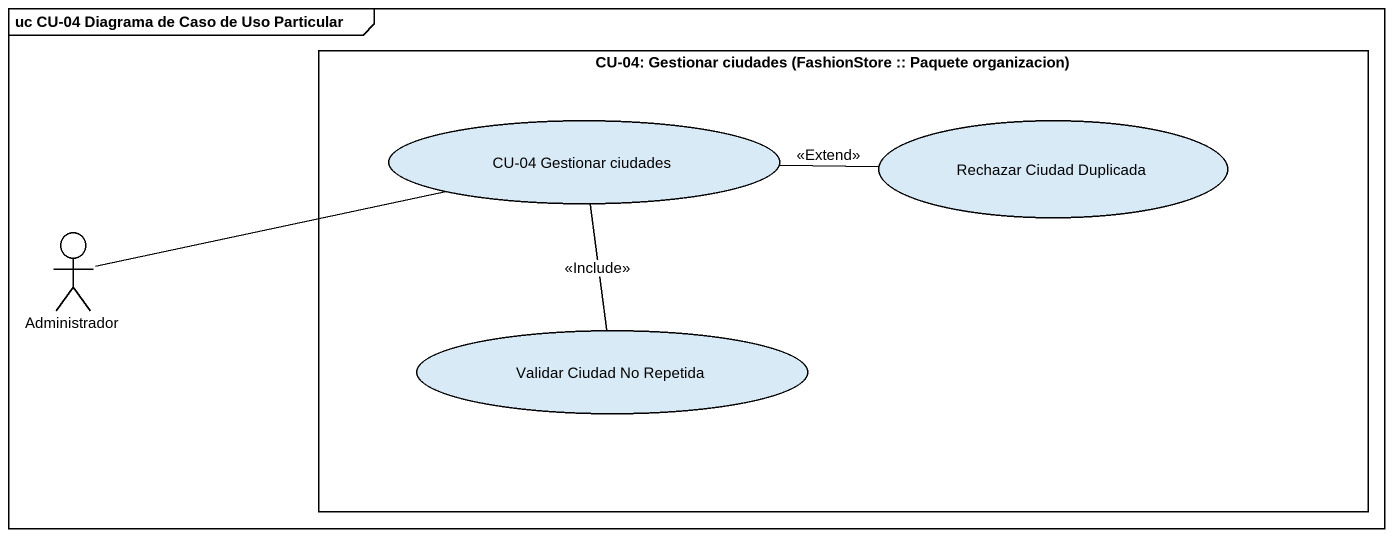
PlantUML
@startuml
mainframe uc CU-04 Diagrama de Caso de Uso Particular
rectangle "CU-04: Gestionar ciudades (FashionStore :: Paquete organizacion)" as CU_04_Gestionar_ciudades {
  usecase "CU-04 Gestionar ciudades" as CU_04_Gestionar_ciudades_2
  usecase "Rechazar Ciudad Duplicada" as Rechazar_Ciudad_Duplicada
  usecase "Validar Ciudad No Repetida" as Validar_Ciudad_No_Repetida
}
actor Administrador
CU_04_Gestionar_ciudades_2 -- Validar_Ciudad_No_Repetida : <<Include>>
Rechazar_Ciudad_Duplicada -left- CU_04_Gestionar_ciudades_2 : <<Extend>>
Administrador -right- CU_04_Gestionar_ciudades_2
@enduml
